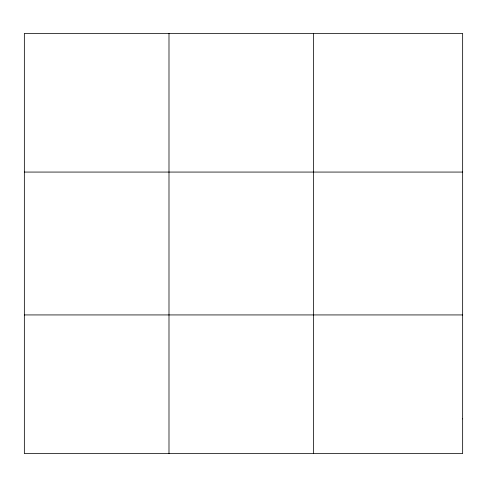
<?xml version="1.0" encoding="UTF-8"?>
<svg xmlns="http://www.w3.org/2000/svg" width="487" height="487" viewBox="0 0 487 487"><rect width="100%" height="100%" fill="white"/><g stroke="black" fill="none" stroke-linecap="round" stroke-linejoin="round"><path stroke-width="0.73" d="M168.989 33.414L168.989 453.586M313.628 33.414L313.628 453.586M24.35 172.069L462.65 172.069M24.35 314.931L462.65 314.931M462.65 418.917L462.65 453.586L24.35 453.586L24.35 33.414L462.65 33.414L462.65 418.917"/></g></svg>
